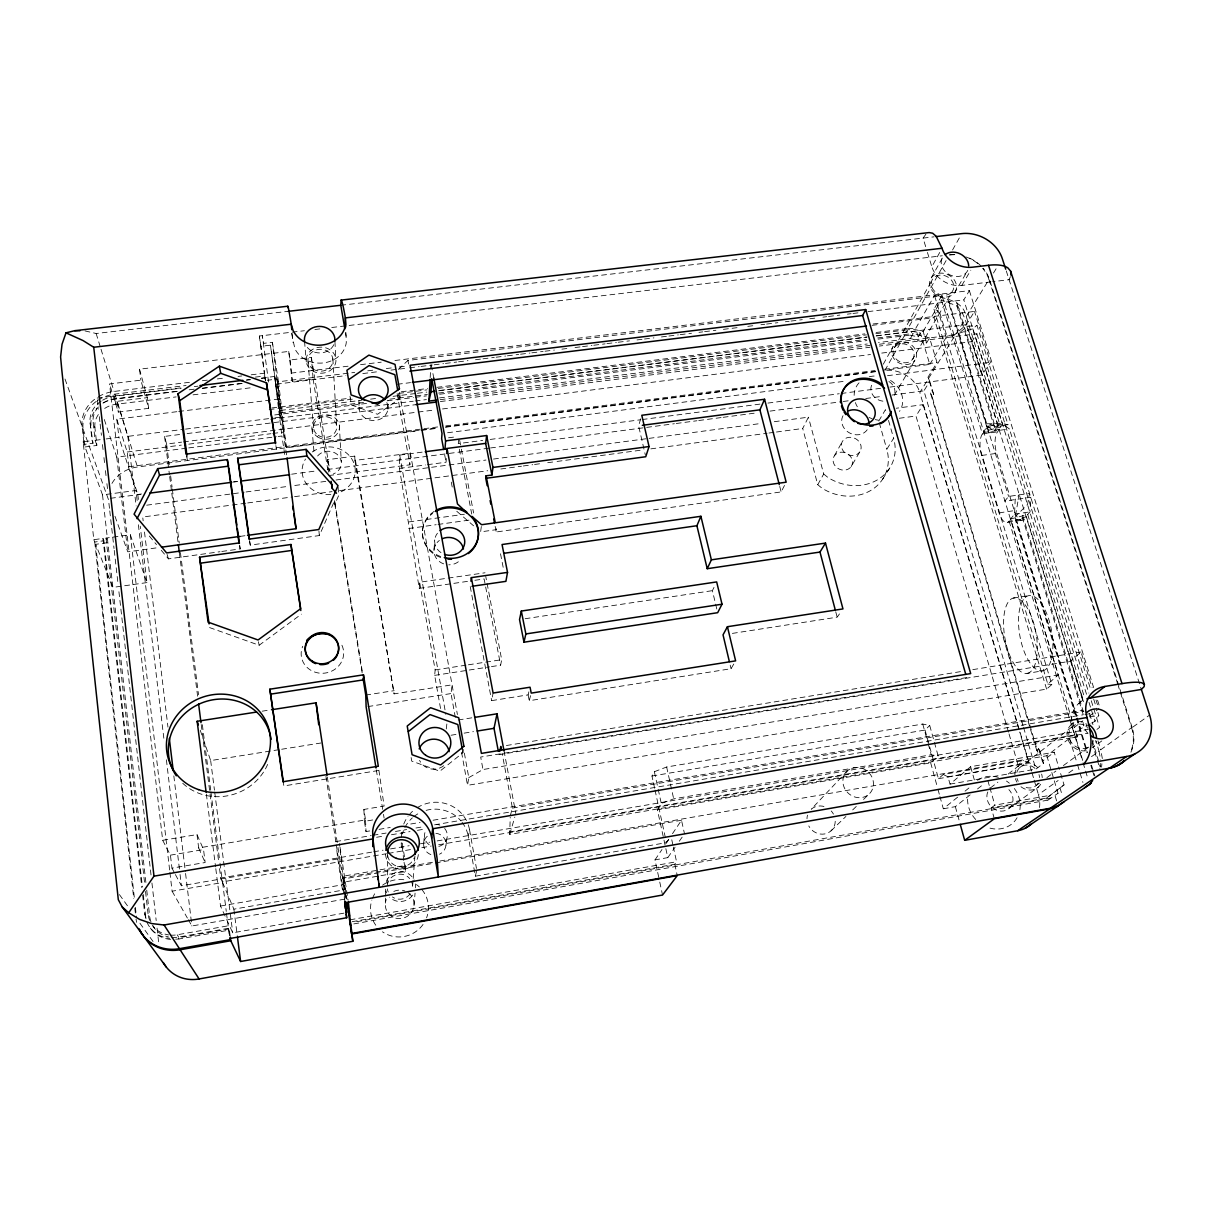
<?xml version="1.0" encoding="UTF-8"?>
<svg xmlns="http://www.w3.org/2000/svg" width="1212" height="1212" viewBox="0 0 1212 1212"><rect width="100%" height="100%" fill="white"/><g stroke="black" fill="none" stroke-linecap="round" stroke-linejoin="round"><path stroke-width="0.75" stroke-dasharray="5 3.75" d="M385.355 903.122L385.386 897.759M385.386 895.971L385.431 888.82M387.961 409.141L388.007 400.263M387.249 883.699L387.552 852.066A13.862 13.529 -18.9 0 0 414.231 857.899M349.995 396.279L351.48 405.005L377.568 414.277L399.263 399.006L399.384 392.279L457.409 714.535M455.318 717.428L451.031 693.567L452.061 684.841L394.112 693.87L354.768 456.121L327.619 459.666L328.603 473.786M467.468 581.381L419.276 588.381L399.43 468.408L399.702 455.091L423.397 451.985M328.725 475.558L409.914 464.802L410.307 453.152L354.919 460.424L394.112 693.87M401.475 837.477L401.687 832.599A34.3 33.572 -8.8 0 1 402.232 829.129M403.748 860.49L401.869 842.991M1072.287 720.837L1010.656 518.994L1014.55 514.13L1015.186 499.586L1019.034 494.92L1015.323 516.66L1076.726 716.247M1010.656 518.994L1027.731 514.539L1030.048 511.873L1030.776 497.284L1004.778 501.101L1008.581 496.435L1029.473 493.42L1027.534 504.45L1015.323 516.66M430.184 377.568L430.851 364.903M419.276 588.381L419.61 582.23L485.042 572.776M422.533 530.568L422.579 529.599M188.299 919.666L191.89 925.983L345.965 898.925L343.42 882.184L405.535 871.383L405.278 861.656M1090.164 723.852L1080.604 728.836L1076.998 734.533L1077.665 736.729L509.707 834.386L510.222 817.282M434.032 549.581L434.714 539.901M413.065 880.321L412.489 887.714A12.756 12.484 -27.5 0 0 411.444 881.321M413.201 878.473L415.065 854.445M427.412 464.696L446.061 462.226L446.501 456.621M1100.057 766.863L1100.344 763.424M1101.602 767.12L1101.89 763.681M414.004 905.531L415.065 893.123M440.547 708.52L434.669 675.372L435.153 669.918L419.61 582.23M458.606 440.032L458.287 443.622L482.679 440.426M423.655 843.279L424.488 834.598M446.274 728.957L447.122 721.761M481.331 526.508L480.619 531.871L496.617 529.629L495.89 525.917M445.955 845.218L447.243 836.598M784.497 485.436L781.149 491.92L496.253 531.977L496.617 529.629M411.126 757.545L411.716 761.091L439.88 771.196L462.908 752.758L463.408 749.546M398.384 369.357L407.959 360.434L941.921 295.41L933.952 309.196L938.027 310.726L1051.864 684.538L1046.592 689.113L467.514 785.331L468.786 777.619L463.757 749.789M528.886 691.81L528.114 694.87L491.648 700.627L493.102 693.037M491.451 666.6L500.617 665.191L501.692 659.692L485.754 576.473M668.463 839.643L666.464 842.628L475.362 876.2L468.271 836.356L469.559 829.841A34.3 33.572 -8.8 0 0 467.605 823.115M475.362 876.2L476.77 870.246M733.79 664.009L731.048 668.721L529.25 700.703L530.826 694.627M510.343 815.449L512.418 808.101L502.192 753.682M509.707 834.386L514.812 817.07M640.709 418.791L638.588 425.791L645.314 454.924M987.825 791.981L987.235 793.451A13.832 12.302 45.7 0 0 994.704 809.343A13.832 12.302 45.7 0 0 1010.838 806.495A13.832 12.302 45.7 0 0 1008.914 789.618M1010.369 276.669L1009.111 279.684L992.734 281.669M249.445 540.628L250.278 545.112L319.347 535.553L334.618 500.647L362.449 672.387M362.146 672.842L334.845 504.268L338.602 495.663L338.118 487.36M716.792 609.015L712.398 590.653L715.247 584.835M888.502 420.397L893.623 438.259L886.805 449.288A45.147 39.435 26.7 0 1 870.883 490.375A45.147 39.435 26.7 0 1 821.797 488.027L817.736 484.694L802.723 428.487L808.419 417.17L772.802 421.897M990.916 281.881L961.828 285.411A24.952 20.589 25.5 0 1 931.831 266.776L940.33 251.338M654.631 788.27L651.965 776.028L654.359 771.711L666.645 766.999L922.756 724.034L929.71 725.443L938.164 755.985L930.68 762.833L657.419 809.843L667.797 857.626L654.995 859.884L659.373 880.23M883.29 364.191L893.214 346.359M931.346 277.76L942.966 256.853A14.18 11.696 25.5 0 0 949.905 274.882A14.18 11.696 25.5 0 0 968.312 268.988M817.736 484.694L823.706 473.998L808.419 417.17M894.441 347.511L932.679 279.002M834.401 455.757L842.688 440.926M876.094 332.482L907.985 328.497L946.511 259.838M884.866 370.508L907.773 329.709L915.454 329.679L923.15 331.467L926.589 342.935L910.394 338.557L878.503 342.572M952.556 249.975L959.904 236.901M878.109 339.133L909.954 335.133L912.136 331.315L920.408 333.088L929.771 364.403L886.623 369.978M909.954 335.133L918.211 336.906L915.681 328.467L934.497 295.44C946.92 299.288 963.04 300.743 966.237 316.483L1000.582 427.063L983.629 431.578L987.492 426.215L1002.748 424.124L1009.429 428.927L1090.891 690.143M910.394 338.557L913.303 333.467L929.574 337.875L936.997 362.539L927.968 377.235L933.725 394.718L932.225 397.066L1029.291 723.352M918.211 336.906L920.408 333.088M923.15 331.467L941.406 299.955L956.889 305.894L961.889 312.12L965.1 319.104L999.309 429.427L997.521 431.851A16.241 6.772 83 0 0 996.643 453.364L1014.277 510.646A16.438 6.954 82 0 0 1024.458 518.903L1026.367 516.691L1083.422 700.718M1046.592 689.113L933.997 317.665L938.027 310.726M912.757 359.04A10.847 9.196 26 0 0 903.516 343.829A10.847 9.196 26 0 0 894.501 357.01A10.847 9.196 26 0 0 912.757 359.04L952.42 291.274A11.665 9.681 25.6 0 0 942.36 275.154A11.665 9.681 25.6 0 0 932.831 289.047A11.665 9.681 25.6 0 0 952.42 291.274M851.203 466.514A9.999 8.742 26.8 0 0 842.855 452.212A9.999 8.742 26.8 0 0 834.326 464.741A9.999 8.742 26.8 0 0 851.203 466.514L859.808 451.864A10.181 8.863 26.7 0 0 851.294 437.32A10.181 8.863 26.7 0 0 842.628 450.031A10.181 8.863 26.7 0 0 859.808 451.864M878.776 421.018L885.442 409.686L886.457 413.247M894.304 395.263L915.015 360.07A12.908 10.938 26 0 0 904 341.966A12.908 10.938 26 0 0 893.274 357.661A12.908 10.938 26 0 0 915.015 360.07M954.844 292.38A13.877 11.529 25.6 0 0 942.86 273.2A13.877 11.529 25.6 0 0 931.513 289.729A13.877 11.529 25.6 0 0 954.844 292.38L966.994 271.746M926.589 342.935L929.574 337.875M961.828 285.411L970.812 270.215M1086.528 694.249L963.813 299.879L969.388 290.622L394.354 360.57M657.419 809.843L661.282 803.45L673.69 798.859L931.225 754.773L938.164 755.985M929.771 364.403L946.92 336.194L934.497 295.44M873.094 323.983L974.524 311.408L966.282 324.695L954.117 335.285L946.92 336.194M966.237 316.483L988.977 279.533A33.269 27.573 26 0 0 982.659 268.322M1031.488 771.074L919.832 392.582L965.1 319.104M993.461 273.064L997.4 266.67M1023.034 725.67L923.908 390.84L929.755 381.401L927.968 377.235M1008.52 732.154L915.984 416.019L923.135 404.656L896.213 408.247M1036.699 750.243L1038.608 748.728L1039.835 750.864L1037.911 752.364L1036.699 750.243L930.468 392.976L931.952 390.612M882.427 479.497L889.244 468.802M1083.467 701.748L971.842 341.632L976.887 333.739L879.336 346.071M1091.77 723.019L1094.951 721.367L1098.784 715.398L1096.527 708.187M672.478 833.689L681.508 820.266L684.492 833.795M654.995 859.884L661.994 849.506M665.979 843.567L668.979 839.128M889.926 387.098L981.887 375.053L990.446 362.343L974.524 311.408M667.797 857.626L675.099 847.188M679.281 841.234L682.417 836.765M732.396 633.391L837.174 617.181L841.037 611.681M987.492 426.215L994.037 431.093L997.703 426.094L986.75 423.791L958.904 333.3L966.858 326.573L976.978 325.301L1008.005 424.685L987.371 427.503L983.765 432.502L1009.429 428.927M352.177 921.696L674.781 864.217L676.569 861.747L673.372 847.127M925.892 234.234L923.059 238.097L926.892 250.642M1000.582 427.063L1002.748 424.124M847.446 770.817L811.282 809.192A14.65 13.574 44.7 0 1 824.948 806.798M651.965 776.028L925.044 730.048L929.71 725.443M830.993 830.871L845.915 816.464M852.687 809.919L856.763 805.98M863.535 799.435L868.959 794.193A15.892 14.559 42.7 0 0 862.156 768.272A15.892 14.559 42.7 0 0 843.385 785.134A15.892 14.559 42.7 0 0 868.959 794.193M498.95 754.667L1070.56 661.176L1081.013 652.011L1092.118 687.522M925.044 730.048L938.452 778.695L943.284 774.483L1023.564 760.56L1028.776 762.787L1019.716 732.033M933.952 309.196L1047.804 684.053L1058.227 674.963L941.921 295.41M943.284 774.483L947.996 776.831L950.011 784.119L970.615 766.696L1054.213 752.213L1059.394 769.423M958.904 333.3L972.827 328.77L976.978 325.301M939.906 796.405L943.315 808.783L957.798 797.026M965.055 791.133L970.842 786.437M1078.574 703.611L1084.255 699.021M943.315 808.783L955.344 806.647L970.13 794.845M977.523 788.951L983.432 784.225M938.452 778.695L1018.095 764.848L1023.564 760.56M990.477 787.921L997.885 782.119M1008.248 774.013L1018.61 765.893M1070.923 724.943L1073.847 722.655M1019.656 767.666L1072.075 726.836M1082.71 760.439L1072.923 728.503L1082.861 720.792M1089.285 716.201L1097.421 709.884M994.34 818.751L991.234 807.859L1046.623 798.041L1064.045 784.906L1059.909 771.135M1046.623 798.041L1064.045 784.906M439.895 861.02L1046.804 755.743L1069.499 738.381L1077.665 736.729M950.011 784.119L1035.896 769.12L1043.547 763.318L1042.35 761.257L1054.213 752.213M991.234 807.859L994.855 805.147L1050.637 795.223M1096.936 729.397L1099.572 727.412L1091.133 700.324M209.57 627.574L259.141 645.254L301.364 614.166M1036.396 785.331L1039.396 783.134M1046.895 777.649L1055.879 771.059M1063.378 765.575L1090.345 745.834M1009.429 808.086L1038.548 786.921M1101.784 740.941L1092.694 747.546A15.695 13.635 43.6 0 0 1096.193 741.35M1102.329 758.515L1100.754 749.728L1131.584 727.654L1118.403 686.265M1039.548 807.525A32.86 29.149 45.9 0 0 1038.442 794.617L1058.152 780.513M1068.757 772.923L1074.817 768.59M1091.497 756.652L1099.072 751.228L1095.724 740.411M1130.902 752.228A37.648 32.588 43.6 0 0 1132.159 727.564L1149.627 715.065M353.813 923.908L1047.88 800.132L1050.91 798.026L353.646 922.256M1054.288 780.77L1058.031 793.284L1054.985 795.405L1057.546 803.98M1047.88 800.132L1058.031 793.284M468.786 777.619L482.982 769.529L1058.227 674.963M999.309 429.427L995.249 429.987L988.674 433.063L948.844 303.515M1026.367 516.691L1015.474 520.221L1086.952 752.682M171.771 937.391A26.649 24.876 -35.1 0 0 178.618 937.058L229.159 928.165L230.31 937.149M229.023 930.149L228.492 928.998L178.24 937.876L178.952 938.997L229.023 930.149L230.235 939.648M215.797 868.701L220.508 906.031L232.749 932.831L346.571 912.681M350.101 919.802L676.569 861.747M169.907 872.443L172.104 891.199L222.599 882.518L233.871 909.167L345.011 889.759L343.89 878.867L433.426 863.338M170.301 935.119A26.831 25.043 -34.9 0 0 177.194 934.785L228.098 925.832L229.159 928.165M343.42 882.184L342.799 876.261L405.884 865.338M432.442 862.308L343.087 877.806L339.496 843.567M435.29 863.005L681.508 820.266M947.996 776.831L1028.776 762.787M220.508 906.031L343.617 884.593L337.996 847.491M219.554 868.64L220.735 878.003L371.872 852.112M373.735 851.794L383.068 850.188M390.537 848.915L409.186 845.718M420.382 843.794L429.715 842.204M437.184 840.916L1088.376 729.336M175.407 874.564L181.406 885.775L337.8 858.96L336.618 848.536M509.267 832.008L1076.998 734.533M220.735 878.003L222.387 881.897L386.431 853.718M388.294 853.399L412.534 849.233M421.852 847.642L431.184 846.037M438.638 844.764L1087.376 733.321M162.681 840.295L170.438 855.157L171.968 868.14L205.146 862.52L203.54 849.582L197.011 834.583L162.681 840.295L109.519 383.946L140.865 380.159L148.621 408.353L118.291 412.095L109.519 383.946M335.83 841.582L371.236 835.583M373.099 835.265L386.143 833.053M395.46 831.462L406.641 829.569M415.958 827.993L423.412 826.72M434.593 824.827L1083.073 714.807M1084.937 714.489L1092.391 713.232M376.614 837.265L384.037 836.007M391.461 834.735L410.02 831.583M417.443 830.326L424.882 829.069M1089.739 716.943L1098.784 715.398M197.011 834.583L198.662 847.946L365.539 819.918L363.888 809.449L384.113 806.071L378.311 766.226M369.736 830.947L366.024 831.568L364.403 821.357L373.357 819.857M170.438 855.157L203.54 849.582M379.053 829.372L390.234 827.478M410.716 824.008L420.034 822.433M433.063 820.236L1083.089 710.277M512.418 808.101L1083.892 711.353M506.419 745.516L961.616 671.448M972.812 669.63L1081.013 652.011M378.356 770.529L283.911 785.937L283.32 783.134M966.691 677.584L480.694 757.045L482.982 769.529M1027.079 673.402A38.299 15.741 79.9 0 0 1030.639 614.696A38.299 15.741 79.9 0 0 1003.703 618.923A38.299 15.741 79.9 0 0 1027.079 673.402L1042.32 670.903A38.239 16.044 79.8 0 0 1046.123 612.257A38.239 16.044 79.8 0 0 1018.656 616.56A38.239 16.044 79.8 0 0 1042.32 670.903M451.031 735.245L456.651 734.336M464.12 733.139L473.468 731.639M458.212 719.989L472.998 717.64M200.222 730.215L210.661 760.575L279.805 749.546M281.669 749.258L320.922 743.001M1013.187 598.092L1028.397 595.728M367.963 706.566L451.031 693.567M434.669 675.372L489.633 666.888M262.186 711.186L269.625 710.035M365.751 695.067L394.173 690.658M435.153 669.918L466.575 665.085M468.423 664.797L501.692 659.692M525.144 618.726L712.398 590.653M941.406 299.955L982.417 433.926A16.271 6.651 82.9 0 0 981.614 455.454L999.082 512.858A16.453 6.833 82 0 0 1009.111 521.16L1024.458 518.903M1007.52 522.357L1022.837 520.1M999.082 512.858L1014.277 510.646M1014.55 514.13L1030.048 511.873M474.877 580.306L484.133 578.957L500.617 665.191M146.97 582.593L112.913 587.396L95.657 544.324L107.777 542.673L106.02 538.052L130.335 534.75L146.97 582.593L140.228 526.205M161.272 550.309L168.453 558.868L219.963 551.718M221.796 551.46L240.203 548.915L239.688 545.233M408.686 528.523L436.168 524.705M438.002 524.448L470.968 519.872M981.614 455.454L996.643 453.364M982.417 433.926L997.521 431.851M114.989 516.312L127.76 551.824L159.62 547.445M240.021 536.401L245.627 535.628M408.914 521.918L464.363 514.252M83.113 441.789L84.052 444.365L93.006 443.244L92.082 440.668L83.113 441.789L93.809 539.688L102.959 538.446L103.868 540.764L142.425 886.911M93.809 539.688L94.733 542.006L103.868 540.764M245.824 503.192L142.698 517.024L143.152 520.781M247.702 502.95L292.698 496.905M294.577 496.662L332.073 491.633M339.572 490.618L487.709 470.741M500.829 468.983L521.463 466.226M523.342 465.969L532.704 464.711M534.583 464.454L540.219 463.711M547.718 462.696L555.217 461.696M557.081 461.439L643.345 449.864M650.844 448.864L767.09 433.275M768.969 433.017L774.604 432.26M776.468 432.017L802.723 428.487M899.243 418.276L915.984 416.019M176.831 411.701L116.791 419.155L127.184 452.015L128.926 466.756L137.789 494.481L141.546 493.981M233.477 481.861L237.234 481.361M291.637 474.195L316.029 470.968M327.285 469.498L447.364 453.667M449.243 453.409L488.633 448.213M490.512 447.97L674.372 423.73M676.251 423.488L696.9 420.761M698.763 420.519L721.276 417.549M723.155 417.307L756.924 412.853M770.059 411.11L841.355 401.717M843.234 401.475L848.87 400.733M865.747 398.506L882.639 396.279M892.017 395.036L923.908 390.84M110.474 498.299L140.334 494.36M233.643 482.058L237.37 481.558M399.43 468.408L425.548 464.953M146.697 505.192L244.173 492.223M246.051 491.966L287.289 486.482M294.789 485.482L326.649 481.255M336.027 479.997L429.745 467.529M431.623 467.287L485.982 460.045M493.481 459.06L647.193 438.608M649.071 438.365L759.666 423.639M448.561 437.79L455.485 436.881M490.193 439.441L640.33 419.791M642.208 419.534L760.439 404.05M767.938 403.081L839.249 393.733M841.128 393.491L880.548 388.325M96.339 401.354A35.602 30.921 -8.4 0 0 83.067 429.048L85.022 446.97L102.52 494.89L135.956 490.496L137.532 503.647M128.926 466.756L438.289 426.866M445.789 425.897L875.125 370.524M884.502 369.312L936.997 362.539M268.564 382.038L262.337 335.663L263.519 343.375L272.412 342.314L280.639 410.413L286.32 447.455L438.274 427.851M445.774 426.882L875.367 371.433M111.959 483.421A32.557 28.755 -9.8 0 1 137.456 466.999L419.14 430.639M421.018 430.396L437.926 428.215M445.425 427.245L875.473 371.72M447.622 432.745L846.324 381.038M887.502 375.705L990.446 362.343M179.588 434.517L164.574 436.411L166.589 444.046L181.618 442.138M183.482 441.895L416.246 412.292M418.125 412.065L435.017 409.914M442.516 408.959L870.489 354.525M881.745 353.086L971.842 341.632M127.184 452.015L181.315 445.122M188.784 444.168L270.927 433.699M272.791 433.457L284.002 432.033L276.957 379.083L267.337 380.265M104.308 419.534L116.761 457.121L186.89 448.152M188.754 447.91L276.306 436.714M278.169 436.487L281.896 436.002L285.017 456.394M269.215 409.58L353.737 399.006M398.809 393.37L426.988 389.855M438.244 388.431L866.459 334.876M875.852 333.694L907.773 329.709M280.639 410.413L361.206 400.324M370.584 399.142L378.083 398.218M393.067 396.339L415.549 393.521M417.428 393.279L426.791 392.112M439.911 390.461L867.156 336.951M876.534 335.769L912.136 331.315M438.517 390.809L866.731 337.163M876.124 335.982L966.282 324.695M363.6 402.475L281.048 412.822L276.957 379.083M389.87 399.172L427.382 394.461M438.638 393.052L866.398 339.36M877.655 337.951L913.303 333.467M274.76 414.943L366.569 403.414M387.189 400.824L413.413 397.521M415.292 397.294L426.533 395.885M439.653 394.233L866.868 340.557M98.43 406.959A23.876 20.725 -8.3 0 0 93.112 422.352L95.127 440.335L104.277 439.183M106.111 438.941L118.927 437.335L135.956 490.496M148.621 408.353L147.288 397.642L117.019 401.354L127.851 436.365L183.679 429.336M185.542 429.109L273.003 418.095M274.851 417.852L280.442 417.155L270.443 345.178L260.928 346.299L259.368 336.012L304.409 330.724M270.67 419.2L413.247 401.233M415.125 400.99L426.382 399.581M439.517 397.915L867.247 343.996M440.214 399.657L869.989 345.42M879.367 344.238L954.45 334.754M187.087 433.578L415.958 404.641M440.35 401.551L869.958 347.253M85.022 446.97L96.915 445.455L94.9 427.578L93.112 422.352M178.709 411.474L280.002 398.899M397.369 384.265L410.504 382.628M872.079 325.346L933.997 317.665M271.791 407.959L350.616 398.112M401.278 391.794L427.548 388.507M436.941 387.34L864.823 333.891M97.202 398.051L183.088 387.598M246.566 379.871L250.308 379.417M261.504 378.053L274.579 376.462L286.789 456.136M102.641 400.187A26.861 23.316 -8.3 0 1 114.125 396.385L181.239 388.204M194.284 386.613L198.01 386.158M246.475 380.25L250.217 379.795M261.398 378.447L265.125 377.992M102.959 403.096A23.876 20.725 -8.3 0 1 114.458 398.915L177.967 391.173M189.178 389.794L194.784 389.113M202.252 388.204L243.339 383.189M103.505 402.854A26.785 23.255 -8.3 0 1 114.958 399.066L178.134 391.34M202.298 388.401L243.188 383.401M272.412 342.314L278.487 381.75L354.722 372.417M367.736 370.827L373.311 370.145M386.325 368.554L391.9 367.872M399.339 366.963L406.777 366.054M288.744 351.435L292.334 381.583L313.12 379.038L311.393 357.419L290.092 359.979L288.744 351.435L139.516 369.175L140.865 380.159M276.412 384.143L345.905 375.614M362.812 373.554L379.704 371.478M390.976 370.099L407.883 368.024M409.762 367.797L419.155 366.645M421.034 366.418L432.305 365.024M434.184 364.797L443.562 363.645M445.44 363.418L456.712 362.04M458.59 361.812L467.983 360.661M475.498 359.737L481.134 359.04M483.012 358.813L494.284 357.434M496.147 357.207L505.54 356.055M507.419 355.828L518.691 354.449M520.569 354.207L529.962 353.056M531.841 352.828L543.112 351.45M544.991 351.222L554.384 350.071M561.883 349.147L567.519 348.45M575.033 347.541L580.669 346.844M582.548 346.617L591.941 345.465M593.819 345.238L605.091 343.86M606.97 343.617L616.347 342.466M618.226 342.238L629.498 340.86M637.012 339.936L642.648 339.254M644.526 339.012L653.919 337.875M661.434 336.951L667.07 336.254M668.948 336.027L678.326 334.876M680.205 334.648L691.476 333.27M698.991 332.346L702.748 331.876M704.626 331.649L715.898 330.27M723.412 329.346L740.305 327.285M747.819 326.361L753.455 325.664M760.969 324.74L764.727 324.286M766.605 324.058L777.877 322.68M785.391 321.756L789.148 321.301M791.012 321.059L802.283 319.68M809.798 318.756L815.434 318.074M822.948 317.15L826.705 316.696M828.584 316.453L839.855 315.075M847.37 314.15L851.112 313.696M852.99 313.469L860.505 312.544M868.019 311.62L963.813 299.879M104.686 408.414A23.725 20.619 -8.4 0 1 116.11 404.247L176.164 396.9M193.056 394.839L251.217 387.719M98.43 396.718A35.709 30.997 -8.3 0 1 114.064 391.446L191.087 382.113M202.359 380.735L207.994 380.053M217.387 378.917L224.902 378.008M238.052 376.402L241.809 375.947M251.202 374.811L264.352 373.22L265.489 380.689L260.928 346.299M97.808 400.339A35.602 30.921 -8.4 0 1 114.928 394.127L186.087 385.507M255.384 377.099L264.746 375.978L265.989 384.234M291.001 373.129L349.253 366.054M360.54 364.676L381.204 362.161M314.893 329.482L321.286 328.74M331.785 327.498L942.3 255.762M85.007 330.921L96.142 333.497L288.077 311.348M340.799 305.272L934.104 236.825M175.619 939.164L178.952 938.997M986.75 423.791L1002.354 423.518L1008.005 424.685M907.985 328.497L915.681 328.467M1047.804 684.053L1051.864 684.538M823.706 473.998L827.811 477.377A45.768 39.844 26.6 0 0 877.549 479.785A45.768 39.844 26.6 0 0 893.623 438.259M1037.881 767.696L1034.987 765.287A14.483 12.771 44.9 0 0 1016.535 768.499L1015.262 771.65A14.483 12.771 44.9 0 0 1014.898 775.119M456.772 511.282L473.604 525.811M149.303 536.037L156.484 544.597M139.925 923.211L153.03 941.497M119.427 894.592L129.26 908.303M150.439 928.089L151.242 929.256M142.652 895.153L144.743 913.924L146.743 919.802M154.591 928.377L153 926.044A26.831 25.043 -34.9 0 0 168.619 934.922M145.531 891.411L148.061 913.969L149.682 916.378A26.649 24.876 -35.1 0 0 168.423 936.891M177.194 934.785L178.618 937.058M172.104 891.199L187.39 918.075M171.968 868.14L174.543 872.958M198.662 847.946L205.146 862.52M1072.923 728.503L1072.787 728.2A28.285 24.467 43.2 0 1 1071.726 723.034M930.468 392.976L932.225 397.066M64.993 379.008L82.098 426.457L84.052 444.365M83.067 429.048L108.504 499.662L109.565 509.055M101.187 401.081A26.861 23.316 -8.3 0 0 90.097 422.73L93.006 443.244M95.127 440.335L96.915 445.455M1006.278 270.927L1141.356 689.431M1132.159 727.564L989.522 279.472A33.269 27.573 26 0 0 983.19 268.261M988.977 279.533L1117.843 684.462M969.388 290.622L1093.633 687.583M1097.587 700.218L1099.845 707.444M1096.012 699.96L1098.784 708.838M1093.709 699.157L1095.966 706.384M976.887 333.739L1088.876 693.097M972.827 328.77L1002.354 423.518M1089.012 702.399L1094.951 721.367M1027.731 514.539L1084.588 697.673M1089.603 713.823L1092.951 724.594M1097.966 740.759L1100.754 749.728M966.858 326.573L981.887 375.053M1070.56 661.176L1083.452 702.778M114.125 396.385L114.958 399.066M956.677 302.182L995.522 427.76M1022.595 515.297L1083.195 711.217M1092.088 739.971L1100.42 766.938M956.889 305.894L995.249 429.987M1022.246 517.297L1083.149 714.353M1085.937 723.382L1087.618 728.806M1092.088 743.274L1099.92 768.575M114.928 394.127L137.456 466.999M96.142 333.497L100.49 347.541M101.035 349.298L114.064 391.446M114.458 398.915L116.11 404.247M1077.286 718.049L1080.604 728.836M1015.565 518.266L1076.544 716.489M1077.089 718.292L1087.618 752.531M1091.497 765.151L1094.83 775.953M987.371 427.503L1008.581 496.435M1090.83 765.302L1091.936 768.908M1092.482 770.711L1094.148 776.104M927.438 252.444L931.831 266.776M1009.111 521.16L1069.257 717.686M1069.802 719.489L1082.498 760.954M1083.043 762.757L1088.012 778.983M948.481 300.167L988.447 430.911M1072.832 722.64L1077.226 737.047M1069.499 738.381L1077.013 763.06M1077.559 764.817L1082.922 782.452M167.089 554.414L168.453 558.868M291.562 333.361L294.88 348.708A26.846 23.361 1.4 0 0 323.437 362.918A26.846 23.361 1.4 0 0 346.284 342.587L345.935 332.573M1059.955 787.785L1062.045 794.739M1046.804 755.743L1053.758 778.983M929.755 381.401L933.725 394.718M1039.835 750.864L1043.547 763.318M1038.608 748.728L1042.35 761.257M1029.836 725.17L1037.911 752.364M1023.564 727.488L1035.896 769.12M1032.033 772.877L1033.624 778.316M1034.169 780.119L1038.442 794.617M923.135 404.656L1019.171 730.23M1009.051 733.972L1018.095 764.848M987.871 780.679L989.371 785.921M989.871 787.679L994.855 805.147M879.276 422.791L886.805 449.288M970.615 766.696L975.19 782.907M955.344 806.647L959.268 820.827M922.756 724.034L927.741 742.123M928.24 743.926L931.225 754.773M930.68 762.833L937.482 787.573M937.967 789.345L939.421 794.648M139.516 369.175L147.288 397.642M835.735 611.757L837.174 617.181M779.74 486.451L781.149 491.92M144.743 913.924L146.728 921.726A30.103 28.088 -34.9 0 0 169.862 938.285M186.421 455.803L187.633 460.742L186.89 455.106M730.2 665.146L731.048 668.721M666.645 766.999L673.69 798.859M671.781 839.81L672.978 845.294M674.781 864.217L677.266 875.609M654.359 771.711L657.813 787.588M658.207 789.345L661.282 803.45M655.01 790.027L666.464 842.628M659.767 882.078L662.54 895.032M258.429 641.739L259.141 645.254M239.597 545.93L240.203 548.915M495.163 526.417L496.253 531.977M500.526 553.793L503.753 570.322M528.114 694.87L529.25 700.703M459.636 440.077L461.03 447.364M461.378 449.197L473.604 512.979M459.348 449.182L471.741 514.055M431.29 364.948L433.745 377.917M503.995 750.773L515.827 813.6M451.288 482.134L452.318 487.603M470.226 586.547L491.648 700.627M444.698 454.985L446.061 462.226M407.959 360.434L408.611 364.024M398.324 393.809L399.263 399.006M462.272 749.228L462.908 752.758M397.127 393.612L409.914 464.802M461.575 752.304L467.514 785.331M1099.072 751.228L1100.648 760M469.559 829.841L476.452 868.413M399.702 455.091L445.804 714.353M345.465 332.588L346.087 336.239M402.248 843.234L404.975 859.808M404.05 862.308L405.535 871.383M311.393 357.419L329.952 471.847M327.619 459.666L329.361 470.468M313.12 379.038L327.831 469.983M376.311 769.862L383.204 812.494M383.492 814.343L384.098 818.055M280.442 417.155L270.443 345.178M340.042 847.233L348.117 900.304M343.89 878.867L346.147 893.759M346.435 895.623L346.996 899.334M342.799 876.261L346.693 900.804M327.316 777.013L337.709 845.643M275.866 445.562L276.427 449.273L276.003 445.955M325.952 776.347L336.042 843.037M336.33 844.9L345.072 902.728M337.8 858.96L342.511 890.199M249.748 541.385L250.278 545.112M259.368 336.012L264.352 373.22M233.871 909.167L237.249 935.331M210.661 760.575L214.463 790.179M214.691 792.042L232.749 932.831M222.599 882.518L226.265 911.394M226.492 913.197L228.098 925.832M166.589 444.046L169.225 464.635M170.65 475.861L172.074 487.088M172.316 488.966L179.24 543.218M180.421 552.581L198.541 694.779M202.359 724.731L210.706 790.209M210.949 792.087L219.766 861.323M220.008 863.186L222.387 881.897M228.492 928.998L229.704 938.527M164.574 436.411L169.453 474.756M169.68 476.604L171.559 491.36M171.801 493.208L178.376 544.87M179.315 552.354L197.647 696.461M201.222 724.534L218.599 861.156M206.358 794.057L215.554 866.838M274.579 376.462L281.896 436.002M278.487 381.75L286.32 447.455M144.501 532.038L167.968 727.139M173.831 775.907L185.345 871.579M185.572 873.458L191.89 925.983M137.789 494.481L138.395 499.495M127.851 436.365L136.138 505.949M138.38 524.751L163.938 739.108M166.392 759.788L179.846 872.61M180.073 874.488L181.406 885.775M117.019 401.354L118.291 412.095M116.791 419.155L118.927 437.335M130.335 534.75L169.695 870.564M116.761 457.121L127.76 551.824M97.414 399.915L98.475 409.217M99.308 416.67L99.945 422.246M100.157 424.109L101.429 435.275M102.475 444.577L103.111 450.167M103.959 457.606L104.596 463.181M105.444 470.635L106.065 476.21M106.914 483.664L107.55 489.239M109.777 510.934L112.549 535.356M112.761 537.234L114.034 548.521M114.246 550.399L118.079 584.214M118.927 591.729L151.076 875.473M151.939 882.987L156.196 920.575M157.045 928.089L158.742 943.133M102.52 494.89L145.894 882.578M146.728 890.093L149.682 916.378M106.02 538.052L144.698 883.896M143.258 894.441L145.561 915.136M90.097 422.73L92.082 440.668M102.959 538.446L141.819 887.638M95.657 544.324L134.365 897.956M135.396 907.364L136.426 916.772M94.733 542.006L133.759 898.683M134.79 908.076L135.411 913.712M343.617 884.593L344.208 890.199M344.405 892.077L345.193 899.562M290.092 359.979L292.334 381.583M345.375 893.244L345.965 898.925M292.107 333.376L293.016 342.526M318.938 531.038L319.347 535.553M304.545 341.436L306.303 361.918M312.014 428.7L314.181 453.924M308.045 361.721L313.635 428.503M334.618 500.647L334.845 504.268M332.861 358.722L336.603 425.563M334.936 341.587L335.83 358.358M339.345 425.215L341.254 461.317M363.888 809.449L364.403 821.357M365.539 819.918L366.024 831.568M354.768 456.121L354.919 460.424M358.858 400.505L359.1 409.398M949.799 254.868A33.269 27.573 26 0 1 958.071 254.899M969.585 258.111A33.269 27.573 26 0 1 980.902 265.807M1086.24 750.713A15.695 13.635 43.6 0 1 1068.408 740.547A15.695 13.635 43.6 0 1 1073.877 722.928M1077.362 721.822A15.695 13.635 43.6 0 1 1084.967 722.549M82.098 426.457A35.709 30.997 -8.3 0 1 96.884 397.672M136.698 922.362A40.117 37.451 -35 0 1 136.032 919.09M1071.59 721.322A28.285 24.467 43.2 0 1 1083.861 700.006M1087.982 733.396A16.074 13.893 43.2 0 1 1083.073 722.413M333.83 344.662A15.256 13.271 1.4 0 1 319.832 352.95A15.256 13.271 1.4 0 1 305.606 344.784M91.006 425.351A26.785 23.255 -8.3 0 1 96.975 408.065M170.589 939.406A29.997 27.997 -35 0 1 149.167 926.21M418.352 854.551A16.498 16.104 -18.8 0 1 401.005 869.322A16.498 16.104 -18.8 0 1 385.522 853.127M386.779 402.535A14.559 12.908 2.9 0 1 373.811 420.519A14.559 12.908 2.9 0 1 359.949 402.763M443.713 765.711A15.589 15.014 -1 0 1 419.564 760.378M341.92 645.223A21.286 19.846 -7.1 0 1 322.65 673.281A21.286 19.846 -7.1 0 1 302.712 646.269M267.61 764.424A51.98 48.435 -19.6 0 1 182.254 782.816M1087.876 747.546A13.18 11.453 43.6 0 1 1072.059 743.35A13.18 11.453 43.6 0 1 1071.347 727.594A13.18 11.453 43.6 0 1 1086.906 726.336M1093.3 740.638A13.18 11.453 43.6 0 1 1092.209 743.486M1038.139 783.119A12.165 10.726 44.9 0 1 1025.397 787.27M1018.247 781.286A12.165 10.726 44.9 0 1 1017.019 778.407M1016.838 772.498A12.165 10.726 44.9 0 1 1035.851 769.181M1038.987 774.559A12.165 10.726 44.9 0 1 1039.487 777.543M410.171 893.82A12.756 12.484 -27.5 0 1 392.4 896.956M388.249 891.971A12.756 12.484 -27.5 0 1 387.31 888.835M387.234 885.563A12.756 12.484 -27.5 0 1 409.701 878.579M835.235 821.281A14.65 13.574 44.7 0 1 824.599 833.962A14.65 13.574 44.7 0 1 808.768 825.963M806.995 818.736A14.65 13.574 44.7 0 1 807.525 815.146M831.22 810.995A14.65 13.574 44.7 0 1 833.432 814.1M949.269 254.944A33.269 27.573 26 0 1 957.541 254.959M965.843 256.899A33.269 27.573 26 0 1 977.826 263.61M1131.584 727.654A37.648 32.588 43.6 0 1 1130.326 752.319M867.186 429.775A14.014 12.135 26.2 0 1 848.476 432.32A14.014 12.135 26.2 0 1 843.597 414.762M458.333 561.777A14.862 13.68 5.8 0 1 448.743 564.807M443.653 563.868A14.862 13.68 5.8 0 1 434.169 553.172A14.862 13.68 5.8 0 1 439.365 540.416M440.683 557.505A28.027 25.679 6 0 1 422.776 537.355A28.027 25.679 6 0 1 432.623 513.403M440.986 552.611A15.059 13.832 5.9 0 1 437.441 533.235M440.744 556.566A28.058 25.71 6.1 0 1 422.594 534.734A28.058 25.71 6.1 0 1 435.653 510.525M1040.623 784.285A14.483 12.771 44.9 0 1 1020.095 786.012M1016.929 782.104A14.483 12.771 44.9 0 1 1015.474 778.68M1041.623 774.104A14.483 12.771 44.9 0 1 1042.214 777.649M882.912 401.172A12.378 10.605 26.3 0 1 872.458 394.551A12.378 10.605 26.3 0 1 872.473 383.643M888.926 381.492A12.378 10.605 26.3 0 1 894.562 394.354M886.669 370.327A29.421 25.21 26.7 0 1 919.832 392.582M415.398 883.912A15.18 14.862 -27.5 0 1 415.519 887.805M412.747 895.077A15.18 14.862 -27.5 0 1 389.597 897.138M386.658 892.88A15.18 14.862 -27.5 0 1 385.537 889.153M386.37 881.442A15.18 14.862 -27.5 0 1 414.262 880.215M878.427 420.155A24.937 21.422 26.3 0 1 875.246 419.61M872.11 418.701A24.937 21.422 26.3 0 1 869.08 417.443M857.338 406.747A24.937 21.422 26.3 0 1 855.384 402.581M854.142 395.354A24.937 21.422 26.3 0 1 859.914 381.886M869.216 376.796A24.937 21.422 26.3 0 1 876.897 376.038M890.547 380.432A24.937 21.422 26.3 0 1 899.501 411.383M1017.08 817.767A27.831 24.785 45.9 0 1 987.719 827.432M975.705 819.494A27.831 24.785 45.9 0 1 968.024 795.011M977.478 780.27A27.831 24.785 45.9 0 1 998.43 777.346M1006.46 781.058A27.831 24.785 45.9 0 1 1009.354 783.225M1014.323 788.482A27.831 24.785 45.9 0 1 1019.853 810.01M401.657 847.779A33.8 33.118 -10.2 0 1 401.233 842.567M402.369 833.977A33.8 33.118 -10.2 0 1 403.46 830.674M404.884 827.508A33.8 33.118 -10.2 0 1 412.353 817.858M413.671 816.736A33.8 33.118 -10.2 0 1 419.564 812.919M426.109 810.373A33.8 33.118 -10.2 0 1 460.969 820.918M462.045 822.251A33.8 33.118 -10.2 0 1 468.271 836.356M403.763 824.054A34.3 33.572 -8.8 0 1 408.005 816.327M409.095 814.934A34.3 33.572 -8.8 0 1 414.14 809.934M417.019 807.843A34.3 33.572 -8.8 0 1 466.908 821.524M444.668 828.432A11.438 11.196 -8.8 0 1 437.759 846.658M429.215 844.779A11.438 11.196 -8.8 0 1 425.17 831.75M436.956 824.478A11.438 11.196 -8.8 0 1 439.85 825.114M435.881 833.326A11.211 10.984 -10.6 0 1 439.471 854.233M430.881 854.596A11.211 10.984 -10.6 0 1 427.7 835.841M94.9 427.578A23.725 20.619 -8.4 0 1 98.384 414.504M317.62 455.97A13.211 11.832 -0.4 0 1 338.557 455.727A13.211 11.832 -0.4 0 1 333.421 473.907M408.111 892.638A14.483 14.196 -32.8 0 1 412.035 911.485A14.483 14.196 -32.8 0 1 393.37 917.317A14.483 14.196 -32.8 0 1 386.234 899.486M393.824 891.426A14.483 14.196 -32.8 0 1 404.808 890.926M421.882 889.593A29.149 28.558 -34 0 1 426.594 917.787M423.033 924.483A29.149 28.558 -34 0 1 382.431 931.786M375.781 925.211A29.149 28.558 -34 0 1 371.842 900.077M372.478 898.304A29.149 28.558 -34 0 1 376.114 891.653M382.522 885.23A29.149 28.558 -34 0 1 406.202 880.139M416.413 884.593A29.149 28.558 -34 0 1 419.307 886.911M312.317 451.955A26.588 23.861 -0.5 0 1 351.525 458.5A26.588 23.861 -0.5 0 1 339.269 492.587M330.831 494.496A26.588 23.861 -0.5 0 1 306.257 483.603A26.588 23.861 -0.5 0 1 305.545 459M149.682 920.378A26.831 25.043 -34.9 0 1 148.061 913.969M312.166 370.599A14.923 13.044 1.2 0 0 335.875 361.767A14.923 13.044 1.2 0 0 315.15 348.177A14.923 13.044 1.2 0 0 312.166 370.599M318.195 435.32A11.605 10.302 0.2 0 0 336.648 428.26A11.605 10.302 0.2 0 0 320.529 417.595A11.605 10.302 0.2 0 0 318.195 435.32M312.969 368.993A12.529 10.953 1.1 0 0 332.906 361.57A12.529 10.953 1.1 0 0 315.499 350.162A12.529 10.953 1.1 0 0 312.969 368.993M317.453 436.835A13.802 12.256 0.2 0 0 339.405 428.412A13.802 12.256 0.2 0 0 320.21 415.731A13.802 12.256 0.2 0 0 317.453 436.835"/><path stroke-width="1.5" d="M287.759 307.621L287.805 306.227L74.735 330.694L65.993 332.845L62.039 344.238L60.6 356.949L61.827 370.221L118.306 899.698L122.185 906.924L143.183 935.573M436.456 400.142L428.942 401.081L430.093 379.371M428.942 401.081L431.002 391.749L431.714 378.705L442.016 433.487L441.653 438.683L443.683 449.546M445.607 440.88L445.016 448.713L485.664 443.365L486.648 435.532L445.607 440.88L433.745 377.917M446.743 453.515L447.107 448.864L425.23 451.743M468.393 553.551A28.027 25.679 6 0 0 471.877 517.433L457.485 503.965L447.107 448.864M431.699 838.128L432.654 828.069A30.361 29.558 -14.8 0 0 401.611 804.101A30.361 29.558 -14.8 0 0 372.66 831.19L373.099 846.294M471.877 517.433L471.998 516.463L481.573 524.72L786.164 482.194L764.575 399.263L641.784 415.277L649.056 446.546L645.738 456.742L485.754 478.316L487.209 485.724M470.907 581.199L471.362 577.624L507.525 572.382L502.056 544.521L700.9 516.297L711.368 559.838L707.232 568.701L819.994 552.066L825.493 543.097L711.368 559.838M485.754 478.316L486.088 475.816L491.905 475.043L492.951 467.438L486.648 435.532M344.844 328.952L340.799 305.272L341.102 300.106L929.18 232.568L932.664 233.234L936.134 236.219L942.027 248.263A25.407 20.862 25.4 0 0 972.6 267.185L988.507 265.292A34.739 14.786 -19.3 0 1 1007.975 267.973L1010.626 271.155L1144.401 684.432L1144.113 686.659L1141.356 689.431L1090.118 698.036A28.285 24.467 43.2 0 0 1086.891 698.809M507.525 572.382L505.904 581.351L472.013 586.29M498.299 751.152L494.026 728.321L497.026 713.807L474.846 717.352M521.327 611.045L519.524 619.574L523.978 642.208L717.671 612.696L722.019 604.212L716.671 581.927L521.327 611.045L525.856 633.937L523.978 642.208M499.708 751.379L500.829 746.44L501.51 750.061M707.232 568.701L696.9 525.735L700.9 516.297M779.271 484.633L759.909 409.838L764.575 399.263M965.646 673.948L862.671 315.529L865.701 309.53L410.095 365.266L481.391 753.394L970.691 673.584L865.701 309.53M137.017 518.675L159.545 475.134L157.681 468.62L227.311 459.59L228.583 466.135L159.545 475.134M157.681 468.62L134.077 514.146L166.635 552.93L238.991 542.946L227.311 459.59M825.493 543.097L842.961 608.924L727.427 626.71L723.034 634.846L729.351 661.585M1141.356 689.431L1149.627 715.065A38.542 33.194 43.3 0 1 1126.599 756.5L164.074 924.998L151.606 923.559L139.531 919.378L128.714 912.772L153.985 876.155L372.887 838.931L379.371 887.32L378.78 883.593M1092.694 780.513L1089.664 784.406L1058.061 805.692L1050.289 808.252L351.45 933.528L348.389 902.137M1083.786 763.999C1094.921 751.319 1090.739 732.063 1086.982 717.201A28.876 24.861 42.9 0 1 1104.541 686.507L1122.009 683.629A37.981 7.817 -15.4 0 1 1142.159 682.932L1144.401 684.432M1090.421 698.021L1104.844 686.492M408.353 731.548L429.987 714.58L457.833 724.549L462.272 749.228M960.252 824.372L964.676 840.325L994.34 818.751L1049.819 808.843L1057.576 806.298L1064.136 801.708M1084.543 787.739L1091.315 782.997M348.889 379.507L369.069 365.554L394.885 374.72L397.703 390.34M1050.289 808.252L1108.889 768.272A37.648 32.588 43.6 0 0 1124.312 760.621M964.676 840.325L1017.732 830.735L1049.819 808.843M138.88 928.559A40.117 37.451 -35 0 0 179.437 948.678L230.235 939.648L229.704 938.527L346.677 917.757L345.072 902.728L1109.48 768.166L1126.599 756.5M1025.155 828.281L1057.576 806.298M1117.858 765.439L1135.159 753.712M186.89 455.106L179.724 400.672L220.675 373.311L267.458 389.87L275.594 443.698M178.073 393.673L219.372 366.16L266.519 382.856L275.563 442.653L186.012 454.152L178.073 393.673L179.724 400.672M230.31 937.149L230.78 940.754L240.612 961.495L352.828 941.285L351.359 928.846M163.362 962.616A36.299 34.027 -38.3 0 0 199.086 978.963L662.54 895.032L677.266 875.609L352.131 933.952M139.698 929.71A39.981 37.33 -35.2 0 0 180.103 949.769L230.78 940.754M1087.119 717.504L432.805 828.75L437.199 859.323L438.335 876.988L431.593 837.462A29.709 28.967 -16.6 0 0 398.127 814.312A29.709 28.967 -16.6 0 0 372.948 846.643M477.21 731.033L494.026 728.321M206.116 792.193L197.147 721.292L256.611 712.05M271.488 709.747L316.074 702.824L327.043 775.15M269.852 689.189L363.479 674.842L378.311 766.226L283.032 781.74L269.852 689.189L283.381 782.194M270.837 694.112L363.661 679.841L363.479 674.842M525.856 633.937L722.019 604.212M504.268 553.248L696.9 525.735M199.556 557.202L290.971 544.506L300.667 608.682L258.065 639.981L208.085 622.15L199.556 557.202L209.085 623.892M201.086 563.095L291.728 550.445L300.818 610.515M161.499 547.188L240.021 536.401M247.49 535.371L296.061 528.705L287.077 458M492.951 467.438L649.056 446.546M149.667 493.132L231.78 482.3M241.112 481.073L289.623 474.68M237.643 458.257L249.157 539.128L318.817 529.523L338.012 485.694L306.166 449.379L237.643 458.257L238.825 464.802L306.803 455.954L332.043 484.77L332.285 488.451L336.497 493.269M642.315 425.306L759.909 409.838M431.002 391.749L434.76 391.279M415.958 404.641L436.593 402.036M412.368 382.401L866.444 326.043M199.889 385.552L242.839 380.326M409.929 371.175L862.671 315.529M65.993 332.845L83.083 340.587L93.733 347.253L291.213 324.21L293.122 330.558A27.391 23.71 1.6 0 0 322.24 345.011A27.391 23.71 1.6 0 0 345.556 324.407L345.344 317.892A36.072 1.985 82.1 0 0 341.769 301.167L341.102 300.106M942.027 248.263L345.344 317.892L345.723 327.058M288.077 311.348L340.799 305.272M935.952 236.613L961.737 233.628A33.981 27.982 25.9 0 1 1002.324 258.671L1005.718 269.185M74.735 330.694L79.871 330.8M122.185 906.924L128.714 912.772M143.986 936.694L166.317 967.1M164.074 924.998L179.437 948.678M180.103 949.769L199.086 978.963M287.805 306.227L288.214 307.333A36.269 0.924 81.8 0 1 291.213 324.21L291.759 329.709M197.147 721.292L198.374 724.852M988.507 265.292L1122.009 683.629M819.994 552.066L835.265 609.939M727.427 626.71L735.623 660.873L531.22 693.112L530.053 687.219L493.102 693.037L471.362 577.624M485.664 443.365L491.905 475.043M486.088 475.816L495.163 522.205M490.102 500.526L490.83 504.222M493.723 519.024L494.451 522.72M497.026 713.807L503.995 750.773M219.372 366.16L220.675 373.311M331.118 481.255L332.285 488.451M363.055 678.387L365.751 695.067L366.13 706.854L376.008 768.014M377.599 876.124L378.189 879.851M292.668 506.449L293.228 510.161M293.804 513.873L296.061 528.705M347.844 904.925L348.405 908.636M348.98 912.363L349.541 916.09M350.313 922.029L350.829 925.438M346.965 902.637L352.828 941.285M344.92 901.713L346.571 912.681L345.39 901.44M344.738 904.894L345.299 908.576M346.132 914.09L346.677 917.757M238.825 464.802L249.475 539.507M228.841 467.983L236.84 524.993M237.355 528.674L239.431 543.4M266.519 382.856L267.458 389.87M290.971 544.506L291.728 550.445M237.476 937.194L240.612 961.495M178.376 544.87L179.315 552.354M198.601 703.96L200.98 722.67M316.074 702.824L318.711 724.731M169.316 738.396L173.164 770.287M93.733 347.253L153.985 876.155M349.92 922.908L350.086 924.574M306.166 449.379L306.803 455.954M1010.626 271.155L1010.99 275.154M1088.573 724.337A15.695 13.635 43.6 0 1 1096.512 737.623M1124.903 760.515A37.648 32.588 43.6 0 1 1109.48 768.166M945.102 254.611A14.18 11.696 25.5 0 1 960.01 253.778A14.18 11.696 25.5 0 1 968.706 265.913M1087.012 712.338A16.074 13.893 43.2 0 1 1107.329 713.459A16.074 13.893 43.2 0 1 1110.904 733.654A16.074 13.893 43.2 0 1 1091.224 736.078M304.545 341.436A15.256 13.271 1.4 0 1 319.468 326.407A15.256 13.271 1.4 0 1 334.8 341.314M310.817 660.858A16.741 15.604 -6.9 0 1 308.03 640.663A16.741 15.604 -6.9 0 1 329.073 634.8A16.741 15.604 -6.9 0 1 338.012 653.268M337.542 654.556A16.741 15.604 -6.9 0 1 333.467 660.222M328.619 663.282A16.741 15.604 -6.9 0 1 320.013 664.585M315.771 663.646A16.741 15.604 -6.9 0 1 311.954 661.691M385.825 850.324A16.498 16.104 -18.8 0 1 418.216 850.354M361.782 399.839A14.559 12.908 2.9 0 1 384.81 399.642M419.185 748.895A15.589 15.014 -1 0 1 449.137 751.637M306.621 640.375A21.286 19.846 -7.1 0 1 330.3 634.861M364.494 400.293A14.862 13.12 3.2 0 1 365.024 378.826A14.862 13.12 3.2 0 1 387.704 386.87A14.862 13.12 3.2 0 1 371.675 402.854M176.316 775.801A51.98 48.435 -19.6 0 1 202.298 702.733A51.98 48.435 -19.6 0 1 271.049 739.29M1089.543 728.518A13.18 11.453 43.6 0 1 1093.572 737.502M387.552 852.066A13.862 13.529 -18.9 0 1 402.717 839.78A13.862 13.529 -18.9 0 1 415.065 854.445M848.642 410.777A14.014 12.135 26.2 0 1 869.034 423.745M442.638 538.582A14.862 13.68 5.8 0 1 463.454 549.006M471.998 516.463A28.058 25.71 6.1 0 1 474.407 546.43A28.058 25.71 6.1 0 1 444.289 557.596M435.653 510.525A28.058 25.71 6.1 0 1 466.65 511.858M891.365 411.762A26.406 22.74 26 0 1 856.111 421.7A26.406 22.74 26 0 1 844.946 387.234A26.406 22.74 26 0 1 882.654 384.886M451.531 559.262A28.027 25.679 6 0 1 447.849 559.111M435.593 511.494A28.027 25.679 6 0 1 466.529 512.827M440.123 530.644A15.059 13.832 5.9 0 1 464.544 539.401A15.059 13.832 5.9 0 1 444.471 554.354M854.415 421.67A14.196 12.256 26.1 0 1 853.521 400.399A14.196 12.256 26.1 0 1 875.034 410.883A14.196 12.256 26.1 0 1 857.748 423.291M891.214 411.398A26.376 22.725 26 0 1 880.654 423.67M873.004 425.988A26.376 22.725 26 0 1 869.686 426.23M845.855 414.61A26.376 22.725 26 0 1 843.991 411.853M843.219 410.429A26.376 22.725 26 0 1 841.461 405.929M840.84 402.854A26.376 22.725 26 0 1 855.096 380.598A26.376 22.725 26 0 1 884.563 388.234M1031.427 823.887A32.86 29.149 45.9 0 1 1017.732 830.735M463.908 746.319L440.592 764.954L412.08 754.728L407.217 726.003L430.578 707.702L458.772 717.792L463.908 746.319M399.445 388.9L377.508 404.308L351.101 394.93L346.92 370.266L368.902 355.116L395.021 364.388L399.445 388.9M396.491 858.384A16.907 16.483 -16.6 0 0 419.094 839.946A16.907 16.483 -16.6 0 0 391.749 830.22A16.907 16.483 -16.6 0 0 396.491 858.384M311.908 660.888A16.771 15.62 -6.8 0 0 338.542 649.723A16.771 15.62 -6.8 0 0 315.256 633.937A16.771 15.62 -6.8 0 0 311.908 660.888M198.586 789.633A52.434 48.813 -19.3 0 0 270.064 734.714A52.434 48.813 -19.3 0 0 186.739 705.702A52.434 48.813 -19.3 0 0 198.586 789.633M425.685 755.273A15.938 15.301 -0.2 0 0 450.758 744.183A15.938 15.301 -0.2 0 0 428.23 728.866A15.938 15.301 -0.2 0 0 425.685 755.273"/></g></svg>
